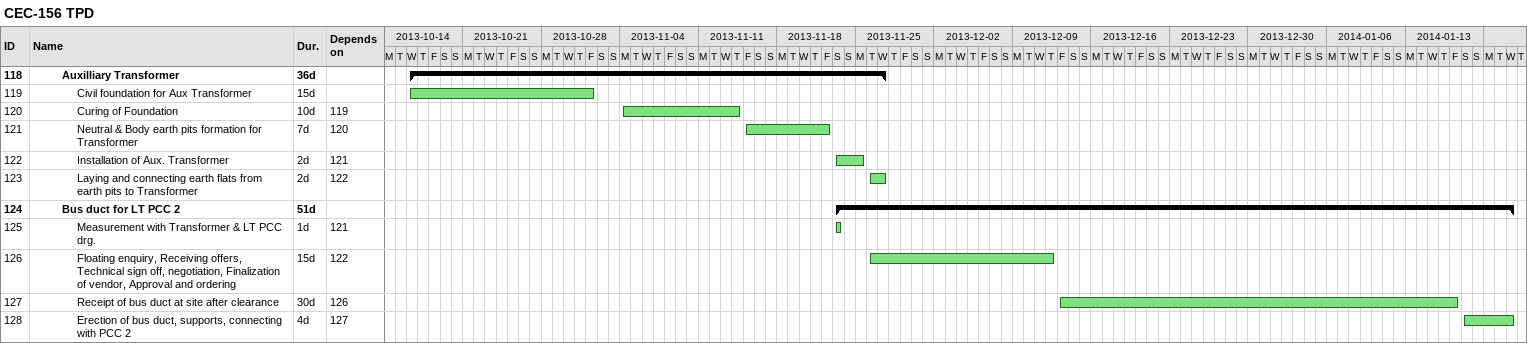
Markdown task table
CEC-156 TPD

| ID | Level | Task | Duration | Start | Finish | Predecessors |
|---|---|---|---|---|---|---|
| 118 | 3 | **Auxilliary Transformer** | 36d | 2013-10-16 | 2013-11-27 |  |
| 119 | 4 | Civil foundation for Aux Transformer | 15d | 2013-10-16 | 2013-11-01 |  |
| 120 | 4 | Curing of Foundation | 10d | 2013-11-04 | 2013-11-14 | 119 |
| 121 | 4 | Neutral & Body earth pits formation for Transformer | 7d | 2013-11-15 | 2013-11-22 | 120 |
| 122 | 4 | Installation of Aux. Transformer | 2d | 2013-11-23 | 2013-11-25 | 121 |
| 123 | 4 | Laying and connecting earth flats from earth pits to Transformer | 2d | 2013-11-26 | 2013-11-27 | 122 |
| 124 | 3 | **Bus duct for LT PCC 2** | 51d | 2013-11-23 | 2014-01-22 |  |
| 125 | 4 | Measurement with Transformer & LT PCC drg. | 1d | 2013-11-23 | 2013-11-23 | 121 |
| 126 | 4 | Floating enquiry, Receiving offers, Technical sign off, negotiation, Finalization of vendor, Approval and ordering | 15d | 2013-11-26 | 2013-12-12 | 122 |
| 127 | 4 | Receipt of bus duct at site after clearance | 30d | 2013-12-13 | 2014-01-17 | 126 |
| 128 | 4 | Erection of bus duct, supports, connecting with PCC 2 | 4d | 2014-01-18 | 2014-01-22 | 127 |
